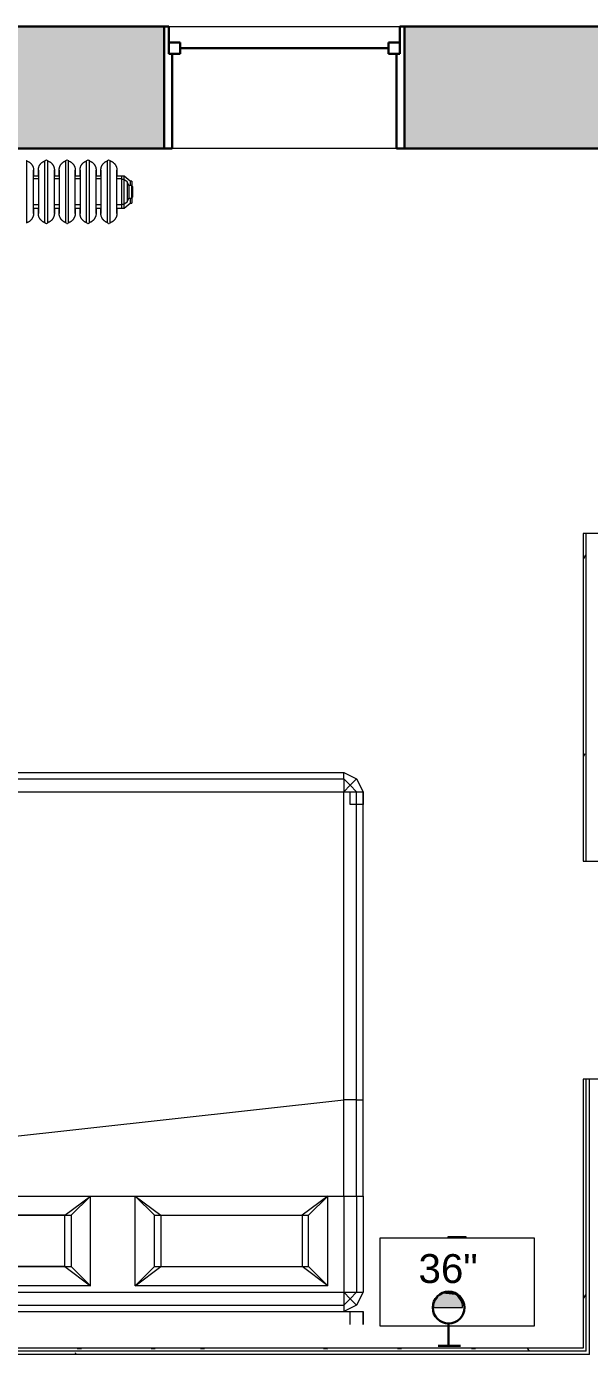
# Model space of a CAD drawing. Header units: inches. Extents: x -1176 to 1482, y -2527 to 978.
# Drawn here: x -845 to -757.3, y 602 to 808.9 of the extents above; entities that cross this region are included whole.
import ezdxf

# ---------------------------------------------------------------- set-up
doc = ezdxf.new("R2010")
doc.units = ezdxf.units.IN
doc.header["$MEASUREMENT"] = 0
for name, color, linetype, lineweight in [('A-ANNO-NOTE', 131, 'Continuous', 40), ('A-GENM', 13, 'Continuous', 18), ('A-GLAZ', 151, 'Continuous', 18), ('A-WALL', 113, 'Continuous', 18), ('A-WALL-PATT', 111, 'Continuous', 18), ('G-IMPT', 8, 'Continuous', 9), ('I-FURN', 30, 'Continuous', 9), ('I-WALL', 2, 'Continuous', 18)]:
    doc.layers.add(name, color=color, linetype=linetype, lineweight=lineweight)
doc.styles.add('Swis721 Lt BT', font='swissl.ttf', dxfattribs={"height": 4.5})
pattern_1 = [(0, (0, 0), (15.36, 3.84), [0.634, -10.886, 0.634, -10.886, -61.44]), (0, (0, 0), (15.36, 3.84), [-23.04, 0.634, -22.406, 0.634, -10.886, -26.88]), (0, (0, 0), (15.36, 3.84), [-57.6, 0.634, -7.046, 0.634, -18.566]), (120, (5.76, 1.92), (-11.005538, 11.38215), [0.634, -10.886, 0.634, -10.886, -61.44]), (120, (5.76, 1.92), (-11.005538, 11.38215), [-23.04, 0.634, -22.406, 0.634, -10.886, -26.88]), (120, (5.76, 1.92), (-11.005538, 11.38215), [-57.6, 0.634, -7.046, 0.634, -18.566]), (240, (7.68, 9.6), (-4.354462, -15.22215), [0.634, -10.886, 0.634, -10.886, -61.44]), (240, (7.68, 9.6), (-4.354462, -15.22215), [-23.04, 0.634, -22.406, 0.634, -10.886, -26.88]), (240, (7.68, 9.6), (-4.354462, -15.22215), [-57.6, 0.634, -7.046, 0.634, -18.566])]

# ---------------------------------------------------------------- blocks, each defined once
blk = doc.blocks.new('Double Hung - side window 4_ X 4_6_-6972799-3rd Floor Power _ Signal')
at = {"layer": 'A-GLAZ', "color": 8, "lineweight": 30}
for p, q in [((-18.75, 9.5), (-18, 9.5)), ((-18, 5.25), (-18, 9.5)), ((18, 5.25), (18, 9.5)), ((18.75, 9.5), (18, 9.5)), ((-18, 7), (-18, 5.25)), ((-18, 7), (-16.25, 7)), ((-16.25, 7), (-16.25, 5.25)), ((16.25, 7), (16.25, 5.25)), ((18, 7), (16.25, 7)), ((18, 7), (18, 5.25)), ((-18, 5.25), (-16.25, 5.25)), ((-18, 5.25), (-17.5, 5.25)), ((-17.5, -9.5), (-17.5, 5.25)), ((-16.25, 6.125), (16.25, 6.125)), ((18, 5.25), (16.25, 5.25)), ((17.5, 5.25), (18, 5.25)), ((17.5, 5.25), (17.5, -9.5)), ((-17.5, -9.5), (-18.75, -9.5)), ((17.5, -9.5), (18.75, -9.5))]:
    blk.add_line(p, q, dxfattribs=at)
blk = doc.blocks.new('Bed_761 - 12ZBED05_dwg-6542241-3rd Floor Power _ Signal')
at = {"layer": 'G-IMPT'}
for p, q in [((1, 78), (3, 78)), ((1, 78), (3, 78)), ((1, 78), (3, 78)), ((1, 78), (3, 78)), ((3, 78), (3, 0)), ((3, 78), (3, 75)), ((3, 78), (3, 76)), ((3, 78), (3, 76)), ((3, 78), (3, 0)), ((3, 75), (4, 77)), ((3, 75), (4, 77)), ((6, 78), (4, 77)), ((6, 78), (4, 77)), ((5, 76), (4, 77)), ((6, 77), (5, 76)), ((21, 78), (6, 78)), ((21, 78), (6, 78)), ((6, 77), (6, 78)), ((6, 75), (6, 77)), ((21, 77), (6, 77)), ((21, 78), (28, 78)), ((21, 78), (28, 78)), ((21, 77), (21, 78)), ((21, 75), (21, 77)), ((21, 77), (28, 77)), ((28, 78), (84, 78)), ((28, 78), (84, 78)), ((28, 78), (28, 77)), ((28, 77), (28, 75)), ((28, 77), (84, 77)), ((82, 76), (82, 78)), ((82, 76), (82, 78)), ((82, 78), (84, 78)), ((82, 78), (84, 78)), ((84, 78), (86, 77)), ((84, 78), (86, 77)), ((84, 77), (84, 78)), ((84, 78), (84, 76)), ((84, 78), (84, 76)), ((84, 77), (84, 75)), ((84, 77), (85, 76)), ((85, 76), (86, 77)), ((86, 77), (87, 75)), ((86, 77), (87, 75)), ((3, 76), (1, 76)), ((3, 76), (1, 76)), ((3, 75), (3, 3)), ((3, 75), (3, 3)), ((4, 75), (3, 75)), ((3, 75), (3, 3)), ((4, 75), (5, 76)), ((6, 75), (4, 75)), ((4, 75), (4, 3)), ((6, 75), (5, 76)), ((21, 75), (6, 75)), ((6, 75), (6, 3)), ((21, 75), (21, 72.5)), ((21, 75), (28, 75)), ((28, 75), (36, 3)), ((28, 75), (84, 75)), ((84, 76), (82, 76)), ((84, 76), (82, 76)), ((84, 75), (85, 76)), ((84, 75), (86, 75)), ((84, 75), (84, 3)), ((85, 76), (86, 75)), ((86, 75), (87, 75)), ((86, 75), (86, 3)), ((87, 75), (87, 3)), ((87, 75), (87, 3)), ((7, 42.5), (7, 72.5)), ((7, 72.5), (21, 72.5)), ((7, 72.5), (10, 69.5)), ((10, 68.5), (7, 72.5)), ((21, 72.5), (18, 69.5)), ((18, 68.5), (21, 72.5)), ((21, 72.5), (21, 42.5)), ((21, 72.5), (21, 42.5)), ((10, 69.5), (10, 68.5)), ((18, 69.5), (10, 69.5)), ((10, 68.5), (10, 46.5)), ((10, 46.5), (10, 68.5)), ((10, 68.5), (18, 68.5)), ((18, 69.5), (18, 68.5)), ((18, 68.5), (18, 46.5)), ((18, 46.5), (18, 68.5)), ((10, 46.5), (7, 42.5)), ((10, 46.5), (10, 45.5)), ((10, 46.5), (18, 46.5)), ((18, 46.5), (18, 45.5)), ((18, 46.5), (21, 42.5)), ((7, 42.5), (10, 45.5)), ((18, 45.5), (10, 45.5)), ((21, 42.5), (18, 45.5)), ((7, 42.5), (21, 42.5)), ((21, 42.5), (21, 35.5)), ((7, 5.5), (7, 35.5)), ((7, 35.5), (21, 35.5)), ((10, 32.5), (7, 35.5)), ((7, 35.5), (10, 31.5)), ((18, 32.5), (21, 35.5)), ((21, 35.5), (18, 31.5)), ((21, 35.5), (21, 5.5)), ((21, 35.5), (21, 5.5)), ((10, 32.5), (18, 32.5)), ((10, 32.5), (10, 31.5)), ((10, 31.5), (10, 9.5)), ((18, 31.5), (10, 31.5)), ((10, 31.5), (10, 9.5)), ((18, 32.5), (18, 31.5)), ((18, 31.5), (18, 9.5)), ((18, 31.5), (18, 9.5)), ((7, 5.5), (10, 9.5)), ((10, 8.5), (7, 5.5)), ((10, 9.5), (10, 8.5)), ((18, 9.5), (10, 9.5)), ((10, 8.5), (18, 8.5)), ((18, 9.5), (18, 8.5)), ((21, 5.5), (18, 9.5)), ((21, 5.5), (18, 8.5)), ((7, 5.5), (21, 5.5)), ((21, 5.5), (21, 3)), ((4, 1), (3, 3)), ((4, 1), (3, 3)), ((4, 3), (3, 3)), ((3, 3), (3, 0)), ((6, 3), (4, 3)), ((5, 2), (4, 3)), ((6, 3), (5, 2)), ((21, 3), (6, 3)), ((6, 3), (6, 1)), ((21, 3), (21, 1)), ((21, 3), (36, 3)), ((36, 1), (36, 3)), ((36, 3), (84, 3)), ((86, 3), (84, 3)), ((84, 3), (85, 2)), ((84, 3), (84, 1)), ((86, 3), (85, 2)), ((87, 3), (86, 1)), ((87, 3), (86, 1)), ((86, 3), (87, 3)), ((1, 2), (3, 2)), ((1, 2), (3, 2)), ((3, 0), (1, 0)), ((3, 2), (3, 0)), ((3, 2), (3, 0)), ((5, 2), (4, 1)), ((6, 0), (4, 1)), ((6, 0), (4, 1)), ((6, 1), (5, 2)), ((21, 1), (6, 1)), ((6, 1), (6, 0)), ((21, 0), (6, 0)), ((21, 1), (21, 0)), ((21, 1), (36, 1)), ((21, 0), (36, 0)), ((36, 1), (36, 0)), ((36, 1), (84, 1)), ((36, 0), (84, 0)), ((82, 0), (82, 2)), ((82, 0), (82, 2)), ((82, 2), (84, 2)), ((82, 2), (84, 2)), ((85, 2), (84, 1)), ((84, 2), (84, 0)), ((84, 2), (84, 0)), ((86, 1), (84, 0)), ((86, 1), (84, 0)), ((84, 1), (84, 0)), ((85, 2), (86, 1)), ((1, 0), (3, 0)), ((3, 0), (1, 0)), ((3, 0), (1, 0)), ((21, 0), (6, 0)), ((21, 0), (36, 0)), ((36, 0), (84, 0)), ((84, 0), (82, 0)), ((84, 0), (82, 0))]:
    blk.add_line(p, q, dxfattribs=at)
blk = doc.blocks.new('Bed_761 - Bed_761-6542247-3rd Floor Power _ Signal')
blk.add_blockref('Bed_761 - 12ZBED05_dwg-6542241-3rd Floor Power _ Signal', (0, 0))
blk = doc.blocks.new('Bed_Side_Table_5122 - T-4-6544723-3rd Floor Power _ Signal')
at = {"layer": 'I-FURN'}
for p, q in [((-12, 9.79), (-1.38, 9.79)), ((-12, -3.99), (-12, 9.79)), ((-1.38, 10), (1.38, 10)), ((-1.38, 9.79), (-1.38, 10)), ((-1.38, 9.79), (1.38, 9.79)), ((1.38, 10), (1.38, 9.79)), ((1.38, 9.79), (12, 9.79)), ((12, 9.79), (12, -3.99)), ((12, -3.99), (-12, -3.99))]:
    blk.add_line(p, q, dxfattribs=at)
blk = doc.blocks.new('Cast_Iron_Radiator_8182 - Cast_Iron_Radiator_8182-V80-3rd Floor Power _ Signal')
at = {"layer": 'A-GENM', "lineweight": 9}
for p, q in [((0.97, 4.81), (0.94, 4.85)), ((0.97, 1), (0.97, 4.81)), ((3.81, 4.85), (3.78, 4.81)), ((3.78, 1), (3.78, 4.81)), ((4, 4.93), (3.96, 4.93)), ((4.04, 4.93), (4, 4.93)), ((4.22, 4.81), (4.19, 4.85)), ((4.22, 1), (4.22, 4.81)), ((7.06, 4.85), (7.03, 4.81)), ((7.03, 1), (7.03, 4.81)), ((7.25, 4.93), (7.21, 4.93)), ((7.29, 4.93), (7.25, 4.93)), ((7.47, 4.81), (7.44, 4.85)), ((7.47, 1), (7.47, 4.81)), ((10.31, 4.85), (10.28, 4.81)), ((10.28, 1), (10.28, 4.81)), ((10.5, 4.93), (10.46, 4.93)), ((10.54, 4.93), (10.5, 4.93)), ((10.72, 4.81), (10.69, 4.85)), ((10.72, 1), (10.72, 4.81)), ((13.56, 4.85), (13.53, 4.81)), ((13.53, 1), (13.53, 4.81)), ((13.75, 4.93), (13.71, 4.93)), ((13.79, 4.93), (13.75, 4.93)), ((13.97, 4.81), (13.94, 4.85)), ((13.97, 1), (13.97, 4.81)), ((2.75, 2.44), (2, 2.44)), ((6, 2.44), (5.25, 2.44)), ((9.25, 2.44), (8.5, 2.44)), ((12.5, 2.44), (11.75, 2.44)), ((15.7, 2.44), (15, 2.44)), ((16.11, 2.44), (15.7, 2.44)), ((15.7, 2.44), (15.7, 2.29)), ((15.7, 2.3), (15.7, 2.19)), ((15.7, 2.19), (15.7, 2.01)), ((17.06, 1.63), (16.11, 2.44)), ((16.11, 1.94), (16.11, 2.44)), ((0.97, -1), (0.97, 1)), ((2.82, 2), (1.93, 2)), ((2, -1), (2, 1)), ((2.75, 1), (2.75, -1)), ((3.78, -1), (3.78, 1)), ((4.22, -1), (4.22, 1)), ((6.07, 2), (5.18, 2)), ((5.25, -1), (5.25, 1)), ((6, 1), (6, -1)), ((7.03, -1), (7.03, 1)), ((7.47, -1), (7.47, 1)), ((9.32, 2), (8.43, 2)), ((8.5, -1), (8.5, 1)), ((9.25, 1), (9.25, -1)), ((10.28, -1), (10.28, 1)), ((10.72, -1), (10.72, 1)), ((12.57, 2), (11.68, 2)), ((11.75, -1), (11.75, 1)), ((12.5, 1), (12.5, -1)), ((13.53, -1), (13.53, 1)), ((13.97, -1), (13.97, 1)), ((15.7, 2), (14.93, 2)), ((15, -1), (15, 1)), ((15.7, 2), (15.7, -2)), ((16.07, 1.93), (15.7, 1.93)), ((16.62, 1.55), (16.07, 1.93)), ((16.07, 1.93), (16.07, -1.93)), ((16.85, 0.99), (16.62, 1.55)), ((16.62, 1.55), (16.62, -1.55)), ((17.27, 0.99), (16.85, 0.99)), ((16.85, 0.99), (16.85, -0.99)), ((17.31, 1.63), (17.06, 1.63)), ((17.06, 1.63), (17.06, 1.03)), ((17.45, 0.82), (17.27, 0.99)), ((17.27, 0.99), (17.27, -0.99)), ((17.31, 1.63), (17.31, 0.98)), ((17.45, 0.82), (17.45, -0.82)), ((0.97, -4.81), (0.97, -1)), ((1.93, -2), (2.82, -2)), ((3.78, -4.81), (3.78, -1)), ((4.22, -4.81), (4.22, -1)), ((5.18, -2), (6.07, -2)), ((7.03, -4.81), (7.03, -1)), ((7.47, -4.81), (7.47, -1)), ((8.43, -2), (9.32, -2)), ((10.28, -4.81), (10.28, -1)), ((10.72, -4.81), (10.72, -1)), ((11.68, -2), (12.57, -2)), ((13.53, -4.81), (13.53, -1)), ((13.97, -4.81), (13.97, -1)), ((14.93, -2), (15.7, -2)), ((15.7, -1.93), (16.07, -1.93)), ((15.7, -2.02), (15.7, -2.29)), ((16.07, -1.93), (16.62, -1.55)), ((16.11, -2.57), (17.06, -1.77)), ((16.11, -2.57), (16.11, -1.92)), ((16.62, -1.55), (16.85, -0.99)), ((16.85, -0.99), (17.27, -0.99)), ((17.06, -1.01), (17.06, -1.77)), ((17.06, -1.77), (17.31, -1.77)), ((17.27, -0.99), (17.45, -0.82)), ((17.31, -0.96), (17.31, -1.77)), ((2, -2.56), (2.75, -2.56)), ((5.25, -2.56), (6, -2.56)), ((8.5, -2.56), (9.25, -2.56)), ((11.75, -2.56), (12.5, -2.56)), ((15, -2.56), (15.7, -2.56)), ((15.7, -2.3), (15.7, -2.45)), ((15.7, -2.44), (15.7, -2.55)), ((15.7, -2.56), (15.7, -2.57)), ((15.7, -2.57), (16.11, -2.57)), ((0.94, -4.85), (0.97, -4.81)), ((3.78, -4.81), (3.81, -4.85)), ((3.96, -4.93), (4, -4.93)), ((4, -4.93), (4.04, -4.93)), ((4.19, -4.85), (4.22, -4.81)), ((7.03, -4.81), (7.06, -4.85)), ((7.21, -4.93), (7.25, -4.93)), ((7.25, -4.93), (7.29, -4.93)), ((7.44, -4.85), (7.47, -4.81)), ((10.28, -4.81), (10.31, -4.85)), ((10.46, -4.93), (10.5, -4.93)), ((10.5, -4.93), (10.54, -4.93)), ((10.69, -4.85), (10.72, -4.81)), ((13.53, -4.81), (13.56, -4.85)), ((13.71, -4.93), (13.75, -4.93)), ((13.75, -4.93), (13.79, -4.93)), ((13.94, -4.85), (13.97, -4.81))]:
    blk.add_line(p, q, dxfattribs=at)
at = {"layer": 'A-GENM', "lineweight": 9, "flags": 128}
for points in [[(0.92, 4.88), (0.93, 4.87), (0.93, 4.87), (0.93, 4.86), (0.94, 4.85), (0.94, 4.85)], [(0.97, 4.81), (1.02, 4.79), (1.08, 4.77), (1.14, 4.74), (1.19, 4.72), (1.24, 4.69), (1.29, 4.66), (1.34, 4.62), (1.39, 4.59), (1.44, 4.55), (1.49, 4.51), (1.53, 4.47), (1.57, 4.43), (1.61, 4.39), (1.65, 4.34), (1.69, 4.3), (1.73, 4.25), (1.76, 4.2), (1.79, 4.15), (1.82, 4.1), (1.85, 4.04), (1.87, 3.99), (1.9, 3.93), (1.92, 3.88), (1.94, 3.82), (1.95, 3.76), (1.97, 3.7), (1.98, 3.64), (1.99, 3.58), (2, 3.52), (2, 3.47), (2, 3.41), (2, 3.38)], [(2.75, 3.38), (2.75, 3.44), (2.75, 3.5), (2.76, 3.56), (2.77, 3.62), (2.78, 3.68), (2.79, 3.74), (2.81, 3.8), (2.82, 3.85), (2.84, 3.91), (2.87, 3.97), (2.89, 4.02), (2.92, 4.08), (2.95, 4.13), (2.98, 4.18), (3.01, 4.23), (3.04, 4.28), (3.08, 4.33), (3.12, 4.37), (3.16, 4.42), (3.2, 4.46), (3.25, 4.5), (3.29, 4.54), (3.34, 4.58), (3.39, 4.61), (3.44, 4.65), (3.49, 4.68), (3.54, 4.71), (3.59, 4.73), (3.65, 4.76), (3.7, 4.78), (3.76, 4.8)], [(3.81, 4.85), (3.81, 4.85), (3.82, 4.86), (3.82, 4.87), (3.83, 4.87), (3.83, 4.88)], [(3.84, 4.89), (3.85, 4.89), (3.85, 4.9), (3.86, 4.9), (3.87, 4.9)], [(3.88, 4.91), (3.88, 4.92), (3.89, 4.92), (3.9, 4.92), (3.91, 4.92), (3.91, 4.93)], [(4.09, 4.93), (4.1, 4.92), (4.1, 4.92), (4.11, 4.92), (4.12, 4.91), (4.12, 4.91)], [(4.14, 4.9), (4.14, 4.9), (4.15, 4.9), (4.15, 4.89), (4.16, 4.89)], [(4.17, 4.88), (4.18, 4.87), (4.18, 4.87), (4.18, 4.86), (4.19, 4.85), (4.19, 4.85)], [(4.22, 4.81), (4.27, 4.79), (4.33, 4.77), (4.39, 4.74), (4.44, 4.72), (4.49, 4.69), (4.54, 4.66), (4.59, 4.62), (4.64, 4.59), (4.69, 4.55), (4.74, 4.51), (4.78, 4.47), (4.82, 4.43), (4.86, 4.39), (4.9, 4.34), (4.94, 4.3), (4.98, 4.25), (5.01, 4.2), (5.04, 4.15), (5.07, 4.1), (5.1, 4.04), (5.12, 3.99), (5.15, 3.93), (5.17, 3.88), (5.19, 3.82), (5.2, 3.76), (5.22, 3.7), (5.23, 3.64), (5.24, 3.58), (5.25, 3.52), (5.25, 3.47), (5.25, 3.41), (5.25, 3.38)], [(6, 3.38), (6, 3.44), (6, 3.5), (6.01, 3.56), (6.02, 3.62), (6.03, 3.68), (6.04, 3.74), (6.06, 3.8), (6.07, 3.85), (6.09, 3.91), (6.12, 3.97), (6.14, 4.02), (6.17, 4.08), (6.2, 4.13), (6.23, 4.18), (6.26, 4.23), (6.29, 4.28), (6.33, 4.33), (6.37, 4.37), (6.41, 4.42), (6.45, 4.46), (6.5, 4.5), (6.54, 4.54), (6.59, 4.58), (6.64, 4.61), (6.69, 4.65), (6.74, 4.68), (6.79, 4.71), (6.84, 4.73), (6.9, 4.76), (6.95, 4.78), (7.01, 4.8)], [(7.06, 4.85), (7.06, 4.85), (7.07, 4.86), (7.07, 4.87), (7.08, 4.87), (7.08, 4.88)], [(7.09, 4.89), (7.1, 4.89), (7.1, 4.9), (7.11, 4.9), (7.12, 4.9)], [(7.13, 4.91), (7.13, 4.92), (7.14, 4.92), (7.15, 4.92), (7.16, 4.92), (7.16, 4.93)], [(7.34, 4.93), (7.35, 4.92), (7.35, 4.92), (7.36, 4.92), (7.37, 4.91), (7.37, 4.91)], [(7.39, 4.9), (7.39, 4.9), (7.4, 4.9), (7.4, 4.89), (7.41, 4.89)], [(7.42, 4.88), (7.43, 4.87), (7.43, 4.87), (7.43, 4.86), (7.44, 4.85), (7.44, 4.85)], [(7.47, 4.81), (7.52, 4.79), (7.58, 4.77), (7.64, 4.74), (7.69, 4.72), (7.74, 4.69), (7.79, 4.66), (7.84, 4.62), (7.89, 4.59), (7.94, 4.55), (7.99, 4.51), (8.03, 4.47), (8.07, 4.43), (8.11, 4.39), (8.15, 4.34), (8.19, 4.3), (8.23, 4.25), (8.26, 4.2), (8.29, 4.15), (8.32, 4.1), (8.35, 4.04), (8.37, 3.99), (8.4, 3.93), (8.42, 3.88), (8.44, 3.82), (8.45, 3.76), (8.47, 3.7), (8.48, 3.64), (8.49, 3.58), (8.5, 3.52), (8.5, 3.47), (8.5, 3.41), (8.5, 3.38)], [(9.25, 3.38), (9.25, 3.44), (9.25, 3.5), (9.26, 3.56), (9.27, 3.62), (9.28, 3.68), (9.29, 3.74), (9.31, 3.8), (9.32, 3.85), (9.34, 3.91), (9.37, 3.97), (9.39, 4.02), (9.42, 4.08), (9.45, 4.13), (9.48, 4.18), (9.51, 4.23), (9.54, 4.28), (9.58, 4.33), (9.62, 4.37), (9.66, 4.42), (9.7, 4.46), (9.75, 4.5), (9.79, 4.54), (9.84, 4.58), (9.89, 4.61), (9.94, 4.65), (9.99, 4.68), (10.04, 4.71), (10.09, 4.73), (10.15, 4.76), (10.2, 4.78), (10.26, 4.8)], [(10.31, 4.85), (10.31, 4.85), (10.32, 4.86), (10.32, 4.87), (10.33, 4.87), (10.33, 4.88)], [(10.34, 4.89), (10.35, 4.89), (10.35, 4.9), (10.36, 4.9), (10.37, 4.9)], [(10.38, 4.91), (10.38, 4.92), (10.39, 4.92), (10.4, 4.92), (10.41, 4.92), (10.41, 4.93)], [(10.59, 4.93), (10.6, 4.92), (10.6, 4.92), (10.61, 4.92), (10.62, 4.91), (10.62, 4.91)], [(10.64, 4.9), (10.64, 4.9), (10.65, 4.9), (10.65, 4.89), (10.66, 4.89)], [(10.67, 4.88), (10.68, 4.87), (10.68, 4.87), (10.68, 4.86), (10.69, 4.85), (10.69, 4.85)], [(10.72, 4.81), (10.77, 4.79), (10.83, 4.77), (10.89, 4.74), (10.94, 4.72), (10.99, 4.69), (11.04, 4.66), (11.09, 4.62), (11.14, 4.59), (11.19, 4.55), (11.24, 4.51), (11.28, 4.47), (11.32, 4.43), (11.36, 4.39), (11.4, 4.34), (11.44, 4.3), (11.48, 4.25), (11.51, 4.2), (11.54, 4.15), (11.57, 4.1), (11.6, 4.04), (11.62, 3.99), (11.65, 3.93), (11.67, 3.88), (11.69, 3.82), (11.7, 3.76), (11.72, 3.7), (11.73, 3.64), (11.74, 3.58), (11.75, 3.52), (11.75, 3.47), (11.75, 3.41), (11.75, 3.38)], [(12.5, 3.38), (12.5, 3.44), (12.5, 3.5), (12.51, 3.56), (12.52, 3.62), (12.53, 3.68), (12.54, 3.74), (12.56, 3.8), (12.57, 3.85), (12.59, 3.91), (12.62, 3.97), (12.64, 4.02), (12.67, 4.08), (12.7, 4.13), (12.73, 4.18), (12.76, 4.23), (12.79, 4.28), (12.83, 4.33), (12.87, 4.37), (12.91, 4.42), (12.95, 4.46), (13, 4.5), (13.04, 4.54), (13.09, 4.58), (13.14, 4.61), (13.19, 4.65), (13.24, 4.68), (13.29, 4.71), (13.34, 4.73), (13.4, 4.76), (13.45, 4.78), (13.51, 4.8)], [(13.56, 4.85), (13.56, 4.85), (13.57, 4.86), (13.57, 4.87), (13.58, 4.87), (13.58, 4.88)], [(13.59, 4.89), (13.6, 4.89), (13.6, 4.9), (13.61, 4.9), (13.62, 4.9)], [(13.63, 4.91), (13.63, 4.92), (13.64, 4.92), (13.65, 4.92), (13.66, 4.92), (13.66, 4.93)], [(13.84, 4.93), (13.85, 4.92), (13.85, 4.92), (13.86, 4.92), (13.87, 4.91), (13.87, 4.91)], [(13.89, 4.9), (13.89, 4.9), (13.9, 4.9), (13.9, 4.89), (13.91, 4.89)], [(13.92, 4.88), (13.93, 4.87), (13.93, 4.87), (13.93, 4.86), (13.94, 4.85), (13.94, 4.85)], [(13.97, 4.81), (14.02, 4.79), (14.08, 4.77), (14.14, 4.74), (14.19, 4.72), (14.24, 4.69), (14.29, 4.66), (14.34, 4.62), (14.39, 4.59), (14.44, 4.55), (14.49, 4.51), (14.53, 4.47), (14.57, 4.43), (14.61, 4.39), (14.65, 4.34), (14.69, 4.3), (14.73, 4.25), (14.76, 4.2), (14.79, 4.15), (14.82, 4.1), (14.85, 4.04), (14.87, 3.99), (14.9, 3.93), (14.92, 3.88), (14.94, 3.82), (14.95, 3.76), (14.97, 3.7), (14.98, 3.64), (14.99, 3.58), (15, 3.52), (15, 3.47), (15, 3.41), (15, 3.38)], [(2, 3.38), (2, 3.38), (2, 3.38), (2, 3.37), (2, 3.35), (2, 3.34), (2, 3.31), (2, 3.29), (2, 3.26), (2, 3.23), (2, 3.19), (2, 3.16), (2, 3.11), (2, 3.07), (2, 3.02), (2, 2.97), (2, 2.91), (2, 2.85), (2, 2.79), (2, 2.73), (2, 2.66), (2, 2.59), (2, 2.52), (2, 2.44)], [(2, 1), (2, 1.1), (2, 1.19), (2, 1.29), (2, 1.38), (2, 1.47), (2, 1.57), (2, 1.66), (2, 1.75), (2, 1.84), (2, 1.93), (2, 2.02), (2, 2.1), (2, 2.18), (2, 2.27), (2, 2.35), (2, 2.42), (2, 2.5), (2, 2.57), (2, 2.64), (2, 2.71), (2, 2.77), (2, 2.84), (2, 2.9), (2, 2.95), (2, 3.01), (2, 3.06), (2, 3.1), (2, 3.15), (2, 3.18), (2, 3.22), (2, 3.25), (2, 3.28), (2, 3.31), (2, 3.33), (2, 3.35), (2, 3.36), (2, 3.37), (2, 3.38), (2, 3.38), (2, 3.38)], [(2.75, 2.44), (2.75, 2.5), (2.75, 2.57), (2.75, 2.64), (2.75, 2.71), (2.75, 2.77), (2.75, 2.84), (2.75, 2.9), (2.75, 2.95), (2.75, 3.01), (2.75, 3.06), (2.75, 3.1), (2.75, 3.15), (2.75, 3.18), (2.75, 3.22), (2.75, 3.25), (2.75, 3.28), (2.75, 3.31), (2.75, 3.33), (2.75, 3.35), (2.75, 3.36), (2.75, 3.37), (2.75, 3.38), (2.75, 3.38), (2.75, 3.38)], [(2.75, 3.38), (2.75, 3.38), (2.75, 3.38), (2.75, 3.37), (2.75, 3.35), (2.75, 3.34), (2.75, 3.31), (2.75, 3.29), (2.75, 3.26), (2.75, 3.23), (2.75, 3.19), (2.75, 3.16), (2.75, 3.11), (2.75, 3.07), (2.75, 3.02), (2.75, 2.97), (2.75, 2.91), (2.75, 2.85), (2.75, 2.79), (2.75, 2.73), (2.75, 2.66), (2.75, 2.59), (2.75, 2.52), (2.75, 2.44), (2.75, 2.37), (2.75, 2.29), (2.75, 2.21), (2.75, 2.12), (2.75, 2.04), (2.75, 1.95), (2.75, 1.86), (2.75, 1.77), (2.75, 1.68), (2.75, 1.59), (2.75, 1.5), (2.75, 1.41), (2.75, 1.31), (2.75, 1.22), (2.75, 1.12), (2.75, 1.03), (2.75, 1)], [(5.25, 3.38), (5.25, 3.38), (5.25, 3.38), (5.25, 3.37), (5.25, 3.35), (5.25, 3.34), (5.25, 3.31), (5.25, 3.29), (5.25, 3.26), (5.25, 3.23), (5.25, 3.19), (5.25, 3.16), (5.25, 3.11), (5.25, 3.07), (5.25, 3.02), (5.25, 2.97), (5.25, 2.91), (5.25, 2.85), (5.25, 2.79), (5.25, 2.73), (5.25, 2.66), (5.25, 2.59), (5.25, 2.52), (5.25, 2.44)], [(5.25, 1), (5.25, 1.1), (5.25, 1.19), (5.25, 1.29), (5.25, 1.38), (5.25, 1.47), (5.25, 1.57), (5.25, 1.66), (5.25, 1.75), (5.25, 1.84), (5.25, 1.93), (5.25, 2.02), (5.25, 2.1), (5.25, 2.18), (5.25, 2.27), (5.25, 2.35), (5.25, 2.42), (5.25, 2.5), (5.25, 2.57), (5.25, 2.64), (5.25, 2.71), (5.25, 2.77), (5.25, 2.84), (5.25, 2.9), (5.25, 2.95), (5.25, 3.01), (5.25, 3.06), (5.25, 3.1), (5.25, 3.15), (5.25, 3.18), (5.25, 3.22), (5.25, 3.25), (5.25, 3.28), (5.25, 3.31), (5.25, 3.33), (5.25, 3.35), (5.25, 3.36), (5.25, 3.37), (5.25, 3.38), (5.25, 3.38), (5.25, 3.38)], [(6, 2.44), (6, 2.5), (6, 2.57), (6, 2.64), (6, 2.71), (6, 2.77), (6, 2.84), (6, 2.9), (6, 2.95), (6, 3.01), (6, 3.06), (6, 3.1), (6, 3.15), (6, 3.18), (6, 3.22), (6, 3.25), (6, 3.28), (6, 3.31), (6, 3.33), (6, 3.35), (6, 3.36), (6, 3.37), (6, 3.38), (6, 3.38), (6, 3.38)], [(6, 3.38), (6, 3.38), (6, 3.38), (6, 3.37), (6, 3.35), (6, 3.34), (6, 3.31), (6, 3.29), (6, 3.26), (6, 3.23), (6, 3.19), (6, 3.16), (6, 3.11), (6, 3.07), (6, 3.02), (6, 2.97), (6, 2.91), (6, 2.85), (6, 2.79), (6, 2.73), (6, 2.66), (6, 2.59), (6, 2.52), (6, 2.44), (6, 2.37), (6, 2.29), (6, 2.21), (6, 2.12), (6, 2.04), (6, 1.95), (6, 1.86), (6, 1.77), (6, 1.68), (6, 1.59), (6, 1.5), (6, 1.41), (6, 1.31), (6, 1.22), (6, 1.12), (6, 1.03), (6, 1)], [(8.5, 3.38), (8.5, 3.38), (8.5, 3.38), (8.5, 3.37), (8.5, 3.35), (8.5, 3.34), (8.5, 3.31), (8.5, 3.29), (8.5, 3.26), (8.5, 3.23), (8.5, 3.19), (8.5, 3.16), (8.5, 3.11), (8.5, 3.07), (8.5, 3.02), (8.5, 2.97), (8.5, 2.91), (8.5, 2.85), (8.5, 2.79), (8.5, 2.73), (8.5, 2.66), (8.5, 2.59), (8.5, 2.52), (8.5, 2.44)], [(8.5, 1), (8.5, 1.1), (8.5, 1.19), (8.5, 1.29), (8.5, 1.38), (8.5, 1.47), (8.5, 1.57), (8.5, 1.66), (8.5, 1.75), (8.5, 1.84), (8.5, 1.93), (8.5, 2.02), (8.5, 2.1), (8.5, 2.18), (8.5, 2.27), (8.5, 2.35), (8.5, 2.42), (8.5, 2.5), (8.5, 2.57), (8.5, 2.64), (8.5, 2.71), (8.5, 2.77), (8.5, 2.84), (8.5, 2.9), (8.5, 2.95), (8.5, 3.01), (8.5, 3.06), (8.5, 3.1), (8.5, 3.15), (8.5, 3.18), (8.5, 3.22), (8.5, 3.25), (8.5, 3.28), (8.5, 3.31), (8.5, 3.33), (8.5, 3.35), (8.5, 3.36), (8.5, 3.37), (8.5, 3.38), (8.5, 3.38), (8.5, 3.38)], [(9.25, 2.44), (9.25, 2.5), (9.25, 2.57), (9.25, 2.64), (9.25, 2.71), (9.25, 2.77), (9.25, 2.84), (9.25, 2.9), (9.25, 2.95), (9.25, 3.01), (9.25, 3.06), (9.25, 3.1), (9.25, 3.15), (9.25, 3.18), (9.25, 3.22), (9.25, 3.25), (9.25, 3.28), (9.25, 3.31), (9.25, 3.33), (9.25, 3.35), (9.25, 3.36), (9.25, 3.37), (9.25, 3.38), (9.25, 3.38), (9.25, 3.38)], [(9.25, 3.38), (9.25, 3.38), (9.25, 3.38), (9.25, 3.37), (9.25, 3.35), (9.25, 3.34), (9.25, 3.31), (9.25, 3.29), (9.25, 3.26), (9.25, 3.23), (9.25, 3.19), (9.25, 3.16), (9.25, 3.11), (9.25, 3.07), (9.25, 3.02), (9.25, 2.97), (9.25, 2.91), (9.25, 2.85), (9.25, 2.79), (9.25, 2.73), (9.25, 2.66), (9.25, 2.59), (9.25, 2.52), (9.25, 2.44), (9.25, 2.37), (9.25, 2.29), (9.25, 2.21), (9.25, 2.12), (9.25, 2.04), (9.25, 1.95), (9.25, 1.86), (9.25, 1.77), (9.25, 1.68), (9.25, 1.59), (9.25, 1.5), (9.25, 1.41), (9.25, 1.31), (9.25, 1.22), (9.25, 1.12), (9.25, 1.03), (9.25, 1)], [(11.75, 3.38), (11.75, 3.38), (11.75, 3.38), (11.75, 3.37), (11.75, 3.35), (11.75, 3.34), (11.75, 3.31), (11.75, 3.29), (11.75, 3.26), (11.75, 3.23), (11.75, 3.19), (11.75, 3.16), (11.75, 3.11), (11.75, 3.07), (11.75, 3.02), (11.75, 2.97), (11.75, 2.91), (11.75, 2.85), (11.75, 2.79), (11.75, 2.73), (11.75, 2.66), (11.75, 2.59), (11.75, 2.52), (11.75, 2.44)], [(11.75, 1), (11.75, 1.1), (11.75, 1.19), (11.75, 1.29), (11.75, 1.38), (11.75, 1.47), (11.75, 1.57), (11.75, 1.66), (11.75, 1.75), (11.75, 1.84), (11.75, 1.93), (11.75, 2.02), (11.75, 2.1), (11.75, 2.18), (11.75, 2.27), (11.75, 2.35), (11.75, 2.42), (11.75, 2.5), (11.75, 2.57), (11.75, 2.64), (11.75, 2.71), (11.75, 2.77), (11.75, 2.84), (11.75, 2.9), (11.75, 2.95), (11.75, 3.01), (11.75, 3.06), (11.75, 3.1), (11.75, 3.15), (11.75, 3.18), (11.75, 3.22), (11.75, 3.25), (11.75, 3.28), (11.75, 3.31), (11.75, 3.33), (11.75, 3.35), (11.75, 3.36), (11.75, 3.37), (11.75, 3.38), (11.75, 3.38), (11.75, 3.38)], [(12.5, 2.44), (12.5, 2.5), (12.5, 2.57), (12.5, 2.64), (12.5, 2.71), (12.5, 2.77), (12.5, 2.84), (12.5, 2.9), (12.5, 2.95), (12.5, 3.01), (12.5, 3.06), (12.5, 3.1), (12.5, 3.15), (12.5, 3.18), (12.5, 3.22), (12.5, 3.25), (12.5, 3.28), (12.5, 3.31), (12.5, 3.33), (12.5, 3.35), (12.5, 3.36), (12.5, 3.37), (12.5, 3.38), (12.5, 3.38), (12.5, 3.38)], [(12.5, 3.38), (12.5, 3.38), (12.5, 3.38), (12.5, 3.37), (12.5, 3.35), (12.5, 3.34), (12.5, 3.31), (12.5, 3.29), (12.5, 3.26), (12.5, 3.23), (12.5, 3.19), (12.5, 3.16), (12.5, 3.11), (12.5, 3.07), (12.5, 3.02), (12.5, 2.97), (12.5, 2.91), (12.5, 2.85), (12.5, 2.79), (12.5, 2.73), (12.5, 2.66), (12.5, 2.59), (12.5, 2.52), (12.5, 2.44), (12.5, 2.37), (12.5, 2.29), (12.5, 2.21), (12.5, 2.12), (12.5, 2.04), (12.5, 1.95), (12.5, 1.86), (12.5, 1.77), (12.5, 1.68), (12.5, 1.59), (12.5, 1.5), (12.5, 1.41), (12.5, 1.31), (12.5, 1.22), (12.5, 1.12), (12.5, 1.03), (12.5, 1)], [(15, 3.38), (15, 3.38), (15, 3.38), (15, 3.37), (15, 3.35), (15, 3.34), (15, 3.31), (15, 3.29), (15, 3.26), (15, 3.23), (15, 3.19), (15, 3.16), (15, 3.11), (15, 3.07), (15, 3.02), (15, 2.97), (15, 2.91), (15, 2.85), (15, 2.79), (15, 2.73), (15, 2.66), (15, 2.59), (15, 2.52), (15, 2.44)], [(15, 1), (15, 1.1), (15, 1.19), (15, 1.29), (15, 1.38), (15, 1.47), (15, 1.57), (15, 1.66), (15, 1.75), (15, 1.84), (15, 1.93), (15, 2.02), (15, 2.1), (15, 2.18), (15, 2.27), (15, 2.35), (15, 2.42), (15, 2.5), (15, 2.57), (15, 2.64), (15, 2.71), (15, 2.77), (15, 2.84), (15, 2.9), (15, 2.95), (15, 3.01), (15, 3.06), (15, 3.1), (15, 3.15), (15, 3.18), (15, 3.22), (15, 3.25), (15, 3.28), (15, 3.31), (15, 3.33), (15, 3.35), (15, 3.36), (15, 3.37), (15, 3.38), (15, 3.38), (15, 3.38)], [(2, -3.38), (2, -3.38), (2, -3.38), (2, -3.37), (2, -3.35), (2, -3.34), (2, -3.31), (2, -3.29), (2, -3.26), (2, -3.23), (2, -3.19), (2, -3.16), (2, -3.11), (2, -3.07), (2, -3.02), (2, -2.97), (2, -2.91), (2, -2.85), (2, -2.79), (2, -2.73), (2, -2.66), (2, -2.59), (2, -2.52), (2, -2.44), (2, -2.37), (2, -2.29), (2, -2.21), (2, -2.12), (2, -2.04), (2, -1.95), (2, -1.86), (2, -1.77), (2, -1.68), (2, -1.59), (2, -1.5), (2, -1.41), (2, -1.31), (2, -1.22), (2, -1.12), (2, -1.03), (2, -1)], [(2.75, -1), (2.75, -1.1), (2.75, -1.19), (2.75, -1.29), (2.75, -1.38), (2.75, -1.47), (2.75, -1.57), (2.75, -1.66), (2.75, -1.75), (2.75, -1.84), (2.75, -1.93), (2.75, -2.02), (2.75, -2.1), (2.75, -2.18), (2.75, -2.27), (2.75, -2.35), (2.75, -2.42), (2.75, -2.5), (2.75, -2.57), (2.75, -2.64), (2.75, -2.71), (2.75, -2.77), (2.75, -2.84), (2.75, -2.9), (2.75, -2.95), (2.75, -3.01), (2.75, -3.06), (2.75, -3.1), (2.75, -3.15), (2.75, -3.18), (2.75, -3.22), (2.75, -3.25), (2.75, -3.28), (2.75, -3.31), (2.75, -3.33), (2.75, -3.35), (2.75, -3.36), (2.75, -3.37), (2.75, -3.38), (2.75, -3.38), (2.75, -3.38)], [(5.25, -3.38), (5.25, -3.38), (5.25, -3.38), (5.25, -3.37), (5.25, -3.35), (5.25, -3.34), (5.25, -3.31), (5.25, -3.29), (5.25, -3.26), (5.25, -3.23), (5.25, -3.19), (5.25, -3.16), (5.25, -3.11), (5.25, -3.07), (5.25, -3.02), (5.25, -2.97), (5.25, -2.91), (5.25, -2.85), (5.25, -2.79), (5.25, -2.73), (5.25, -2.66), (5.25, -2.59), (5.25, -2.52), (5.25, -2.44), (5.25, -2.37), (5.25, -2.29), (5.25, -2.21), (5.25, -2.12), (5.25, -2.04), (5.25, -1.95), (5.25, -1.86), (5.25, -1.77), (5.25, -1.68), (5.25, -1.59), (5.25, -1.5), (5.25, -1.41), (5.25, -1.31), (5.25, -1.22), (5.25, -1.12), (5.25, -1.03), (5.25, -1)], [(6, -1), (6, -1.1), (6, -1.19), (6, -1.29), (6, -1.38), (6, -1.47), (6, -1.57), (6, -1.66), (6, -1.75), (6, -1.84), (6, -1.93), (6, -2.02), (6, -2.1), (6, -2.18), (6, -2.27), (6, -2.35), (6, -2.42), (6, -2.5), (6, -2.57), (6, -2.64), (6, -2.71), (6, -2.77), (6, -2.84), (6, -2.9), (6, -2.95), (6, -3.01), (6, -3.06), (6, -3.1), (6, -3.15), (6, -3.18), (6, -3.22), (6, -3.25), (6, -3.28), (6, -3.31), (6, -3.33), (6, -3.35), (6, -3.36), (6, -3.37), (6, -3.38), (6, -3.38), (6, -3.38)], [(8.5, -3.38), (8.5, -3.38), (8.5, -3.38), (8.5, -3.37), (8.5, -3.35), (8.5, -3.34), (8.5, -3.31), (8.5, -3.29), (8.5, -3.26), (8.5, -3.23), (8.5, -3.19), (8.5, -3.16), (8.5, -3.11), (8.5, -3.07), (8.5, -3.02), (8.5, -2.97), (8.5, -2.91), (8.5, -2.85), (8.5, -2.79), (8.5, -2.73), (8.5, -2.66), (8.5, -2.59), (8.5, -2.52), (8.5, -2.44), (8.5, -2.37), (8.5, -2.29), (8.5, -2.21), (8.5, -2.12), (8.5, -2.04), (8.5, -1.95), (8.5, -1.86), (8.5, -1.77), (8.5, -1.68), (8.5, -1.59), (8.5, -1.5), (8.5, -1.41), (8.5, -1.31), (8.5, -1.22), (8.5, -1.12), (8.5, -1.03), (8.5, -1)], [(9.25, -1), (9.25, -1.1), (9.25, -1.19), (9.25, -1.29), (9.25, -1.38), (9.25, -1.47), (9.25, -1.57), (9.25, -1.66), (9.25, -1.75), (9.25, -1.84), (9.25, -1.93), (9.25, -2.02), (9.25, -2.1), (9.25, -2.18), (9.25, -2.27), (9.25, -2.35), (9.25, -2.42), (9.25, -2.5), (9.25, -2.57), (9.25, -2.64), (9.25, -2.71), (9.25, -2.77), (9.25, -2.84), (9.25, -2.9), (9.25, -2.95), (9.25, -3.01), (9.25, -3.06), (9.25, -3.1), (9.25, -3.15), (9.25, -3.18), (9.25, -3.22), (9.25, -3.25), (9.25, -3.28), (9.25, -3.31), (9.25, -3.33), (9.25, -3.35), (9.25, -3.36), (9.25, -3.37), (9.25, -3.38), (9.25, -3.38), (9.25, -3.38)], [(11.75, -3.38), (11.75, -3.38), (11.75, -3.38), (11.75, -3.37), (11.75, -3.35), (11.75, -3.34), (11.75, -3.31), (11.75, -3.29), (11.75, -3.26), (11.75, -3.23), (11.75, -3.19), (11.75, -3.16), (11.75, -3.11), (11.75, -3.07), (11.75, -3.02), (11.75, -2.97), (11.75, -2.91), (11.75, -2.85), (11.75, -2.79), (11.75, -2.73), (11.75, -2.66), (11.75, -2.59), (11.75, -2.52), (11.75, -2.44), (11.75, -2.37), (11.75, -2.29), (11.75, -2.21), (11.75, -2.12), (11.75, -2.04), (11.75, -1.95), (11.75, -1.86), (11.75, -1.77), (11.75, -1.68), (11.75, -1.59), (11.75, -1.5), (11.75, -1.41), (11.75, -1.31), (11.75, -1.22), (11.75, -1.12), (11.75, -1.03), (11.75, -1)], [(12.5, -1), (12.5, -1.1), (12.5, -1.19), (12.5, -1.29), (12.5, -1.38), (12.5, -1.47), (12.5, -1.57), (12.5, -1.66), (12.5, -1.75), (12.5, -1.84), (12.5, -1.93), (12.5, -2.02), (12.5, -2.1), (12.5, -2.18), (12.5, -2.27), (12.5, -2.35), (12.5, -2.42), (12.5, -2.5), (12.5, -2.57), (12.5, -2.64), (12.5, -2.71), (12.5, -2.77), (12.5, -2.84), (12.5, -2.9), (12.5, -2.95), (12.5, -3.01), (12.5, -3.06), (12.5, -3.1), (12.5, -3.15), (12.5, -3.18), (12.5, -3.22), (12.5, -3.25), (12.5, -3.28), (12.5, -3.31), (12.5, -3.33), (12.5, -3.35), (12.5, -3.36), (12.5, -3.37), (12.5, -3.38), (12.5, -3.38), (12.5, -3.38)], [(15, -3.38), (15, -3.38), (15, -3.38), (15, -3.37), (15, -3.35), (15, -3.34), (15, -3.31), (15, -3.29), (15, -3.26), (15, -3.23), (15, -3.19), (15, -3.16), (15, -3.11), (15, -3.07), (15, -3.02), (15, -2.97), (15, -2.91), (15, -2.85), (15, -2.79), (15, -2.73), (15, -2.66), (15, -2.59), (15, -2.52), (15, -2.44), (15, -2.37), (15, -2.29), (15, -2.21), (15, -2.12), (15, -2.04), (15, -1.95), (15, -1.86), (15, -1.77), (15, -1.68), (15, -1.59), (15, -1.5), (15, -1.41), (15, -1.31), (15, -1.22), (15, -1.12), (15, -1.03), (15, -1)], [(2, -3.38), (2, -3.44), (2, -3.5), (1.99, -3.56), (1.98, -3.62), (1.97, -3.68), (1.96, -3.74), (1.94, -3.8), (1.93, -3.85), (1.91, -3.91), (1.88, -3.97), (1.86, -4.02), (1.83, -4.08), (1.8, -4.13), (1.77, -4.18), (1.74, -4.23), (1.71, -4.28), (1.67, -4.33), (1.63, -4.37), (1.59, -4.42), (1.55, -4.46), (1.5, -4.5), (1.46, -4.54), (1.41, -4.58), (1.36, -4.61), (1.31, -4.65), (1.26, -4.68), (1.21, -4.71), (1.16, -4.73), (1.1, -4.76), (1.05, -4.78), (0.99, -4.8)], [(2, -2.57), (2, -2.64), (2, -2.71), (2, -2.77), (2, -2.84), (2, -2.9), (2, -2.95), (2, -3.01), (2, -3.06), (2, -3.1), (2, -3.15), (2, -3.18), (2, -3.22), (2, -3.25), (2, -3.28), (2, -3.31), (2, -3.33), (2, -3.35), (2, -3.36), (2, -3.37), (2, -3.38), (2, -3.38), (2, -3.38)], [(2.75, -3.38), (2.75, -3.38), (2.75, -3.38), (2.75, -3.37), (2.75, -3.35), (2.75, -3.34), (2.75, -3.31), (2.75, -3.29), (2.75, -3.26), (2.75, -3.23), (2.75, -3.19), (2.75, -3.16), (2.75, -3.11), (2.75, -3.07), (2.75, -3.02), (2.75, -2.97), (2.75, -2.91), (2.75, -2.85), (2.75, -2.79), (2.75, -2.73), (2.75, -2.66), (2.75, -2.59), (2.75, -2.56)], [(3.78, -4.81), (3.73, -4.79), (3.67, -4.77), (3.61, -4.74), (3.56, -4.72), (3.51, -4.69), (3.46, -4.66), (3.41, -4.62), (3.36, -4.59), (3.31, -4.55), (3.26, -4.51), (3.22, -4.47), (3.18, -4.43), (3.14, -4.39), (3.1, -4.34), (3.06, -4.3), (3.02, -4.25), (2.99, -4.2), (2.96, -4.15), (2.93, -4.1), (2.9, -4.04), (2.88, -3.99), (2.85, -3.93), (2.83, -3.88), (2.81, -3.82), (2.8, -3.76), (2.78, -3.7), (2.77, -3.64), (2.76, -3.58), (2.75, -3.52), (2.75, -3.47), (2.75, -3.41), (2.75, -3.38)], [(5.25, -3.38), (5.25, -3.44), (5.25, -3.5), (5.24, -3.56), (5.23, -3.62), (5.22, -3.68), (5.21, -3.74), (5.19, -3.8), (5.18, -3.85), (5.16, -3.91), (5.13, -3.97), (5.11, -4.02), (5.08, -4.08), (5.05, -4.13), (5.02, -4.18), (4.99, -4.23), (4.96, -4.28), (4.92, -4.33), (4.88, -4.37), (4.84, -4.42), (4.8, -4.46), (4.75, -4.5), (4.71, -4.54), (4.66, -4.58), (4.61, -4.61), (4.56, -4.65), (4.51, -4.68), (4.46, -4.71), (4.41, -4.73), (4.35, -4.76), (4.3, -4.78), (4.24, -4.8)], [(5.25, -2.57), (5.25, -2.64), (5.25, -2.71), (5.25, -2.77), (5.25, -2.84), (5.25, -2.9), (5.25, -2.95), (5.25, -3.01), (5.25, -3.06), (5.25, -3.1), (5.25, -3.15), (5.25, -3.18), (5.25, -3.22), (5.25, -3.25), (5.25, -3.28), (5.25, -3.31), (5.25, -3.33), (5.25, -3.35), (5.25, -3.36), (5.25, -3.37), (5.25, -3.38), (5.25, -3.38), (5.25, -3.38)], [(6, -3.38), (6, -3.38), (6, -3.38), (6, -3.37), (6, -3.35), (6, -3.34), (6, -3.31), (6, -3.29), (6, -3.26), (6, -3.23), (6, -3.19), (6, -3.16), (6, -3.11), (6, -3.07), (6, -3.02), (6, -2.97), (6, -2.91), (6, -2.85), (6, -2.79), (6, -2.73), (6, -2.66), (6, -2.59), (6, -2.56)], [(7.03, -4.81), (6.98, -4.79), (6.92, -4.77), (6.86, -4.74), (6.81, -4.72), (6.76, -4.69), (6.71, -4.66), (6.66, -4.62), (6.61, -4.59), (6.56, -4.55), (6.51, -4.51), (6.47, -4.47), (6.43, -4.43), (6.39, -4.39), (6.35, -4.34), (6.31, -4.3), (6.27, -4.25), (6.24, -4.2), (6.21, -4.15), (6.18, -4.1), (6.15, -4.04), (6.13, -3.99), (6.1, -3.93), (6.08, -3.88), (6.06, -3.82), (6.05, -3.76), (6.03, -3.7), (6.02, -3.64), (6.01, -3.58), (6, -3.52), (6, -3.47), (6, -3.41), (6, -3.38)], [(8.5, -3.38), (8.5, -3.44), (8.5, -3.5), (8.49, -3.56), (8.48, -3.62), (8.47, -3.68), (8.46, -3.74), (8.44, -3.8), (8.43, -3.85), (8.41, -3.91), (8.38, -3.97), (8.36, -4.02), (8.33, -4.08), (8.3, -4.13), (8.27, -4.18), (8.24, -4.23), (8.21, -4.28), (8.17, -4.33), (8.13, -4.37), (8.09, -4.42), (8.05, -4.46), (8, -4.5), (7.96, -4.54), (7.91, -4.58), (7.86, -4.61), (7.81, -4.65), (7.76, -4.68), (7.71, -4.71), (7.66, -4.73), (7.6, -4.76), (7.55, -4.78), (7.49, -4.8)], [(8.5, -2.57), (8.5, -2.64), (8.5, -2.71), (8.5, -2.77), (8.5, -2.84), (8.5, -2.9), (8.5, -2.95), (8.5, -3.01), (8.5, -3.06), (8.5, -3.1), (8.5, -3.15), (8.5, -3.18), (8.5, -3.22), (8.5, -3.25), (8.5, -3.28), (8.5, -3.31), (8.5, -3.33), (8.5, -3.35), (8.5, -3.36), (8.5, -3.37), (8.5, -3.38), (8.5, -3.38), (8.5, -3.38)], [(9.25, -3.38), (9.25, -3.38), (9.25, -3.38), (9.25, -3.37), (9.25, -3.35), (9.25, -3.34), (9.25, -3.31), (9.25, -3.29), (9.25, -3.26), (9.25, -3.23), (9.25, -3.19), (9.25, -3.16), (9.25, -3.11), (9.25, -3.07), (9.25, -3.02), (9.25, -2.97), (9.25, -2.91), (9.25, -2.85), (9.25, -2.79), (9.25, -2.73), (9.25, -2.66), (9.25, -2.59), (9.25, -2.56)], [(10.28, -4.81), (10.23, -4.79), (10.17, -4.77), (10.11, -4.74), (10.06, -4.72), (10.01, -4.69), (9.96, -4.66), (9.91, -4.62), (9.86, -4.59), (9.81, -4.55), (9.76, -4.51), (9.72, -4.47), (9.68, -4.43), (9.64, -4.39), (9.6, -4.34), (9.56, -4.3), (9.52, -4.25), (9.49, -4.2), (9.46, -4.15), (9.43, -4.1), (9.4, -4.04), (9.38, -3.99), (9.35, -3.93), (9.33, -3.88), (9.31, -3.82), (9.3, -3.76), (9.28, -3.7), (9.27, -3.64), (9.26, -3.58), (9.25, -3.52), (9.25, -3.47), (9.25, -3.41), (9.25, -3.38)], [(11.75, -3.38), (11.75, -3.44), (11.75, -3.5), (11.74, -3.56), (11.73, -3.62), (11.72, -3.68), (11.71, -3.74), (11.69, -3.8), (11.68, -3.85), (11.66, -3.91), (11.63, -3.97), (11.61, -4.02), (11.58, -4.08), (11.55, -4.13), (11.52, -4.18), (11.49, -4.23), (11.46, -4.28), (11.42, -4.33), (11.38, -4.37), (11.34, -4.42), (11.3, -4.46), (11.25, -4.5), (11.21, -4.54), (11.16, -4.58), (11.11, -4.61), (11.06, -4.65), (11.01, -4.68), (10.96, -4.71), (10.91, -4.73), (10.85, -4.76), (10.8, -4.78), (10.74, -4.8)], [(11.75, -2.57), (11.75, -2.64), (11.75, -2.71), (11.75, -2.77), (11.75, -2.84), (11.75, -2.9), (11.75, -2.95), (11.75, -3.01), (11.75, -3.06), (11.75, -3.1), (11.75, -3.15), (11.75, -3.18), (11.75, -3.22), (11.75, -3.25), (11.75, -3.28), (11.75, -3.31), (11.75, -3.33), (11.75, -3.35), (11.75, -3.36), (11.75, -3.37), (11.75, -3.38), (11.75, -3.38), (11.75, -3.38)], [(12.5, -3.38), (12.5, -3.38), (12.5, -3.38), (12.5, -3.37), (12.5, -3.35), (12.5, -3.34), (12.5, -3.31), (12.5, -3.29), (12.5, -3.26), (12.5, -3.23), (12.5, -3.19), (12.5, -3.16), (12.5, -3.11), (12.5, -3.07), (12.5, -3.02), (12.5, -2.97), (12.5, -2.91), (12.5, -2.85), (12.5, -2.79), (12.5, -2.73), (12.5, -2.66), (12.5, -2.59), (12.5, -2.56)], [(13.53, -4.81), (13.48, -4.79), (13.42, -4.77), (13.36, -4.74), (13.31, -4.72), (13.26, -4.69), (13.21, -4.66), (13.16, -4.62), (13.11, -4.59), (13.06, -4.55), (13.01, -4.51), (12.97, -4.47), (12.93, -4.43), (12.89, -4.39), (12.85, -4.34), (12.81, -4.3), (12.77, -4.25), (12.74, -4.2), (12.71, -4.15), (12.68, -4.1), (12.65, -4.04), (12.63, -3.99), (12.6, -3.93), (12.58, -3.88), (12.56, -3.82), (12.55, -3.76), (12.53, -3.7), (12.52, -3.64), (12.51, -3.58), (12.5, -3.52), (12.5, -3.47), (12.5, -3.41), (12.5, -3.38)], [(15, -3.38), (15, -3.44), (15, -3.5), (14.99, -3.56), (14.98, -3.62), (14.97, -3.68), (14.96, -3.74), (14.94, -3.8), (14.93, -3.85), (14.91, -3.91), (14.88, -3.97), (14.86, -4.02), (14.83, -4.08), (14.8, -4.13), (14.77, -4.18), (14.74, -4.23), (14.71, -4.28), (14.67, -4.33), (14.63, -4.37), (14.59, -4.42), (14.55, -4.46), (14.5, -4.5), (14.46, -4.54), (14.41, -4.58), (14.36, -4.61), (14.31, -4.65), (14.26, -4.68), (14.21, -4.71), (14.16, -4.73), (14.1, -4.76), (14.05, -4.78), (13.99, -4.8)], [(15, -2.57), (15, -2.64), (15, -2.71), (15, -2.77), (15, -2.84), (15, -2.9), (15, -2.95), (15, -3.01), (15, -3.06), (15, -3.1), (15, -3.15), (15, -3.18), (15, -3.22), (15, -3.25), (15, -3.28), (15, -3.31), (15, -3.33), (15, -3.35), (15, -3.36), (15, -3.37), (15, -3.38), (15, -3.38), (15, -3.38)], [(0.94, -4.85), (0.94, -4.85), (0.93, -4.86), (0.93, -4.87), (0.92, -4.87), (0.92, -4.88)], [(3.83, -4.88), (3.82, -4.87), (3.82, -4.87), (3.82, -4.86), (3.81, -4.85), (3.81, -4.85)], [(3.86, -4.9), (3.86, -4.9), (3.85, -4.9), (3.85, -4.89), (3.84, -4.89)], [(3.91, -4.93), (3.9, -4.92), (3.9, -4.92), (3.89, -4.92), (3.88, -4.91), (3.88, -4.91)], [(4.12, -4.91), (4.12, -4.92), (4.11, -4.92), (4.1, -4.92), (4.09, -4.92), (4.09, -4.93)], [(4.16, -4.89), (4.15, -4.89), (4.15, -4.9), (4.14, -4.9), (4.13, -4.9)], [(4.19, -4.85), (4.19, -4.85), (4.18, -4.86), (4.18, -4.87), (4.17, -4.87), (4.17, -4.88)], [(7.08, -4.88), (7.07, -4.87), (7.07, -4.87), (7.07, -4.86), (7.06, -4.85), (7.06, -4.85)], [(7.11, -4.9), (7.11, -4.9), (7.1, -4.9), (7.1, -4.89), (7.09, -4.89)], [(7.16, -4.93), (7.15, -4.92), (7.15, -4.92), (7.14, -4.92), (7.13, -4.91), (7.13, -4.91)], [(7.37, -4.91), (7.37, -4.92), (7.36, -4.92), (7.35, -4.92), (7.34, -4.92), (7.34, -4.93)], [(7.41, -4.89), (7.4, -4.89), (7.4, -4.9), (7.39, -4.9), (7.38, -4.9)], [(7.44, -4.85), (7.44, -4.85), (7.43, -4.86), (7.43, -4.87), (7.42, -4.87), (7.42, -4.88)], [(10.33, -4.88), (10.32, -4.87), (10.32, -4.87), (10.32, -4.86), (10.31, -4.85), (10.31, -4.85)], [(10.36, -4.9), (10.36, -4.9), (10.35, -4.9), (10.35, -4.89), (10.34, -4.89)], [(10.41, -4.93), (10.4, -4.92), (10.4, -4.92), (10.39, -4.92), (10.38, -4.91), (10.38, -4.91)], [(10.62, -4.91), (10.62, -4.92), (10.61, -4.92), (10.6, -4.92), (10.59, -4.92), (10.59, -4.93)], [(10.66, -4.89), (10.65, -4.89), (10.65, -4.9), (10.64, -4.9), (10.63, -4.9)], [(10.69, -4.85), (10.69, -4.85), (10.68, -4.86), (10.68, -4.87), (10.67, -4.87), (10.67, -4.88)], [(13.58, -4.88), (13.57, -4.87), (13.57, -4.87), (13.57, -4.86), (13.56, -4.85), (13.56, -4.85)], [(13.61, -4.9), (13.61, -4.9), (13.6, -4.9), (13.6, -4.89), (13.59, -4.89)], [(13.66, -4.93), (13.65, -4.92), (13.65, -4.92), (13.64, -4.92), (13.63, -4.91), (13.63, -4.91)], [(13.87, -4.91), (13.87, -4.92), (13.86, -4.92), (13.85, -4.92), (13.84, -4.92), (13.84, -4.93)], [(13.91, -4.89), (13.9, -4.89), (13.9, -4.9), (13.89, -4.9), (13.88, -4.9)], [(13.94, -4.85), (13.94, -4.85), (13.93, -4.86), (13.93, -4.87), (13.92, -4.87), (13.92, -4.88)]]:
    blk.add_lwpolyline(points, dxfattribs=at)

msp = doc.modelspace()

# ---------------------------------------------------------------- hatches: boundary and pattern name
at = {"layer": 'A-ANNO-NOTE', "lineweight": 9}
for points in [[(-781.51, 609.83), (-780.86, 611), (-781.17, 610.63)], [(-781.51, 609.83), (-777.13, 609.91), (-780.86, 611)], [(-781.51, 609.83), (-781.17, 610.63), (-781.36, 610.28)], [(-780.86, 611), (-778.07, 611.24), (-780.13, 611.46)], [(-780.86, 611), (-780.2, 611.43), (-780.48, 611.29)], [(-777.13, 609.91), (-778.07, 611.24), (-780.86, 611)], [(-780.13, 611.46), (-779.35, 611.62), (-779.67, 611.59)], [(-778.07, 611.24), (-779.35, 611.62), (-780.13, 611.46)], [(-778.07, 611.24), (-779.27, 611.62), (-779.35, 611.62)], [(-778.87, 611.57), (-778.95, 611.59), (-779.27, 611.62)], [(-778.07, 611.24), (-778.87, 611.57), (-779.27, 611.62)], [(-778.35, 611.4), (-778.57, 611.49), (-778.87, 611.57)], [(-778.07, 611.24), (-778.35, 611.4), (-778.87, 611.57)], [(-777.13, 609.91), (-777.19, 610.14), (-778.07, 611.24)], [(-777.19, 610.14), (-777.65, 610.88), (-778.07, 611.24)], [(-777.19, 610.14), (-777.32, 610.43), (-777.59, 610.82)], [(-781.56, 609.27), (-777.06, 609.35), (-781.51, 609.83), (-781.55, 609.42)], [(-777.06, 609.27), (-777.06, 609.35), (-781.56, 609.27)], [(-777.06, 609.35), (-777.13, 609.91), (-781.51, 609.83), (-777.7, 609.42)]]:
    msp.add_hatch(color=256, dxfattribs=at).paths.add_polyline_path(points, flags=0)
at = {"layer": 'A-WALL-PATT', "lineweight": 9}
h = msp.add_hatch(color=7, dxfattribs=at)
h.paths.add_polyline_path([(-732.06, 789.87), (-732.06, 808.87), (-786.07, 808.87), (-786.07, 789.87), (-767.47, 789.87)], flags=0)
h.paths.add_polyline_path([(-824.75, 789.87), (-823.57, 789.87), (-823.57, 808.87), (-872.06, 808.87), (-872.06, 789.87), (-830.47, 789.87)], flags=0)
h = msp.add_hatch(dxfattribs=at)
h.set_pattern_fill('FP_1', color=256, style=0, pattern_type=2)
h.set_pattern_definition(pattern_1)
h.paths.add_polyline_path([(-757.76, 602.97), (-757.76, 644.84), (-758.26, 644.84), (-758.26, 602.97)], flags=0)
h.paths.add_polyline_path([(-758.26, 678.84), (-757.76, 678.84), (-757.76, 729.87), (-758.26, 729.87)], flags=0)
h = msp.add_hatch(dxfattribs=at)
h.set_pattern_fill('FP_1', color=256, style=0, pattern_type=2)
h.set_pattern_definition(pattern_1)
h.paths.add_polyline_path([(-767.47, 602.47), (-757.76, 602.47), (-757.76, 602.97), (-1015.06, 602.97), (-1015.06, 602.47), (-790.38, 602.47)], flags=0)
h = msp.add_hatch(dxfattribs=at)
h.set_pattern_fill('FP_1', color=256, style=0, pattern_type=2)
h.set_pattern_definition(pattern_1)
h.paths.add_polyline_path([(-767.47, 601.97), (-757.26, 601.97), (-757.26, 602.47), (-1015.06, 602.47), (-1015.06, 601.97), (-790.38, 601.97)], flags=0)

# ---------------------------------------------------------------- linework, layer by layer
at = {"layer": 'A-ANNO-NOTE', "lineweight": 9}
msp.add_line((-781.56, 609.27), (-777.06, 609.27), dxfattribs=at)
at = {"layer": 'A-ANNO-NOTE', "lineweight": 30}
for p, q in [((-779.23, 603.29), (-779.23, 606.8)), ((-780.86, 603.29), (-777.36, 603.29))]:
    msp.add_line(p, q, dxfattribs=at)
msp.add_circle((-779.22, 609.27), 2.48, dxfattribs=at)
at = {"layer": 'A-ANNO-NOTE', "lineweight": 9}
msp.add_arc((-779.31, 609.37), 2.25, 357.6427, 182.3573, dxfattribs=at)
at = {"layer": 'A-WALL', "color": 8, "lineweight": 30}
for p, q in [((-823.57, 808.87), (-872.06, 808.87)), ((-823.57, 789.87), (-823.57, 808.87)), ((-732.06, 808.87), (-786.07, 808.87)), ((-786.07, 808.87), (-786.07, 789.87)), ((-902.31, 789.87), (-823.57, 789.87)), ((-786.07, 789.87), (-707.32, 789.87))]:
    msp.add_line(p, q, dxfattribs=at)
at = {"layer": 'A-WALL', "lineweight": 9}
for p, q in [((-823.57, 808.87), (-786.07, 808.87)), ((-786.07, 789.87), (-823.57, 789.87))]:
    msp.add_line(p, q, dxfattribs=at)
at = {"layer": 'A-WALL'}
for p, q in [((-757.76, 678.84), (-757.76, 729.87)), ((-757.76, 602.47), (-757.76, 644.84)), ((-757.26, 601.97), (-757.26, 644.84)), ((-757.76, 602.47), (-1015.06, 602.47)), ((-757.26, 601.97), (-1015.06, 601.97))]:
    msp.add_line(p, q, dxfattribs=at)
at = {"layer": 'I-WALL'}
for p, q in [((-649.82, 729.87), (-758.26, 729.87)), ((-758.26, 729.87), (-758.26, 678.84)), ((-758.26, 678.84), (-750.26, 678.84)), ((-758.26, 644.84), (-758.26, 602.97)), ((-750.26, 644.84), (-758.26, 644.84)), ((-758.26, 602.97), (-1004.06, 602.97))]:
    msp.add_line(p, q, dxfattribs=at)

# ---------------------------------------------------------------- block references
at = {"layer": 'A-GENM', "lineweight": 9}
msp.add_blockref('Cast_Iron_Radiator_8182 - Cast_Iron_Radiator_8182-V80-3rd Floor Power _ Signal', (-845.93, 783.13), dxfattribs=at)
at = {"layer": 'A-GLAZ'}
msp.add_blockref('Double Hung - side window 4_ X 4_6_-6972799-3rd Floor Power _ Signal', (-804.82, 799.37), dxfattribs=at)
at = {"layer": 'I-FURN', "rotation": 90.00000000000014}
msp.add_blockref('Bed_761 - Bed_761-6542247-3rd Floor Power _ Signal', (-792.56, 605.65), dxfattribs=at)
at = {"layer": 'I-FURN'}
msp.add_blockref('Bed_Side_Table_5122 - T-4-6544723-3rd Floor Power _ Signal', (-777.89, 610.34), dxfattribs=at)

# ---------------------------------------------------------------- texts
at = {"layer": 'A-ANNO-NOTE', "lineweight": 9, "insert": (-783.91, 617.6), "char_height": 4.5, "width": 10.302, "attachment_point": 1, "style": 'Swis721 Lt BT'}
msp.add_mtext('36"', dxfattribs=at)

doc.saveas('drawing.dxf')
